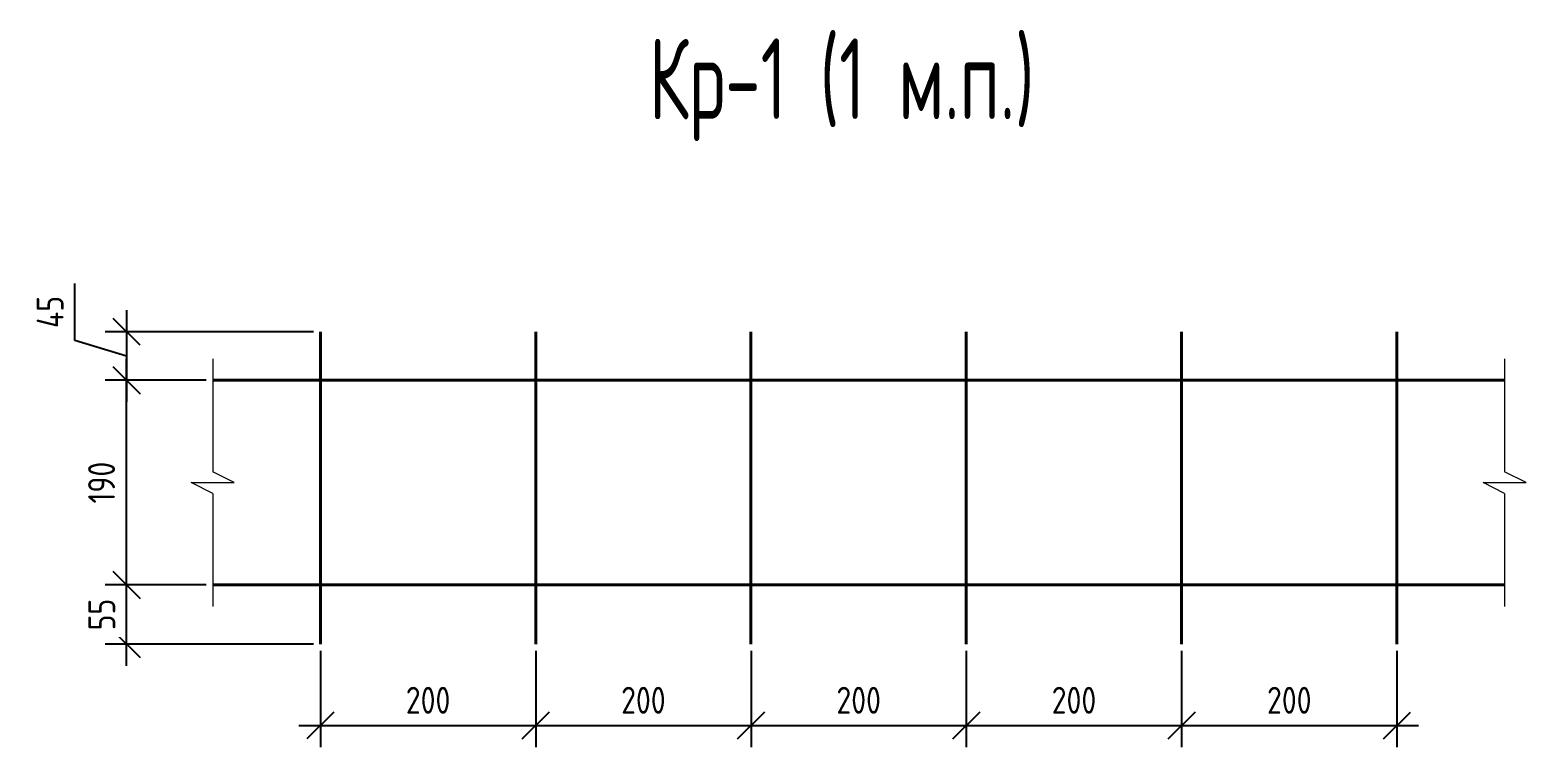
# Model space of a CAD drawing. Header units: millimetres. Extents: x -112594 to 313336, y -1917 to 255843.
# Drawn here: x -27166 to -25777, y 225060 to 225725 of the extents above; entities that cross this region are included whole.
import ezdxf

# ---------------------------------------------------------------- set-up
doc = ezdxf.new("R2010")
doc.units = ezdxf.units.MM
doc.header["$MEASUREMENT"] = 0
for name, color, linetype, lineweight in [('Арматура ОСН', 6, 'Continuous', 40), ('размеры', 4, 'Continuous', 15), ('текст', 1, 'Continuous', 25), ('тонкая', 4, 'Continuous', 20)]:
    doc.layers.add(name, color=color, linetype=linetype, lineweight=lineweight)
doc.styles.add('style2', font='CS_Gost2304.shx')
doc.styles.add('ГОСТ 2.304', font='CS_Gost2304.shx')
doc.dimstyles.new('СПДС', dxfattribs={"dimscale": 100, "dimtxt": 2.5, "dimasz": 2.5, "dimexe": 2, "dimexo": 0.625, "dimgap": 1, "dimtad": 1, "dimdec": 0, "dimtxsty": 'ГОСТ 2.304', "dimblk": 'OBLIQUE', "dimblk1": 'OBLIQUE', "dimblk2": 'OBLIQUE', "dimcen": 2.5, "dimdle": 2, "dimadec": 0, "dimazin": 2, "dimtfac": 0.75, "dimtdec": 4, "dimtmove": 1, "dimatfit": 3, "dimfxl": 1, "dimtfill": 1, "dimtolj": 1, "dimarcsym": 1})

# ---------------------------------------------------------------- blocks, each defined once
blk = doc.blocks.new('_Oblique')
at = {"color": 0, "linetype": 'ByBlock', "lineweight": -2}
blk.add_line((-0.5, -0.5), (0.5, 0.5), dxfattribs=at)
blk = doc.blocks.new('*D300')
at = {"layer": 'размеры', "color": 0, "lineweight": -2, "ltscale": 100, "transparency": 16777216}
for p, q in [((-27124.7, 225437), (-27124.7, 225489.9)), ((-27076.7, 225465.1), (-27076.7, 225380.1)), ((-26902.9, 225445.1), (-27096.7, 225445.1)), ((-27076.7, 225422.6), (-27124.7, 225437)), ((-27002.9, 225400.1), (-27096.7, 225400.1))]:
    blk.add_line(p, q, dxfattribs=at)
at = {"layer": 'размеры', "color": 0, "lineweight": -2, "ltscale": 100, "transparency": 16777216, "xscale": 25, "yscale": 25, "zscale": 25}
for p, rotation in [((-27076.7, 225445.1), 90), ((-27076.7, 225400.1), 270)]:
    blk.add_blockref('_Oblique', p, dxfattribs=dict(at, rotation=rotation))
at = {"layer": 'размеры', "color": 0, "ltscale": 100, "transparency": 16777216, "insert": (-27147.7, 225463.5), "char_height": 25, "attachment_point": 5, "rotation": 90, "style": 'ГОСТ 2.304', "bg_fill": 3, "box_fill_scale": 1.25, "bg_fill_color": 256, "bg_fill_true_color": 13158600, "bg_fill_transparency": 0}
blk.add_mtext('\\A1;45', dxfattribs=at)
blk = doc.blocks.new('*D301')
at = {"layer": 'размеры', "color": 0, "lineweight": -2, "ltscale": 10, "transparency": 16777216}
for p, q in [((-27076.7, 225135.1), (-27076.7, 225230.1)), ((-27002.9, 225210.1), (-27096.7, 225210.1)), ((-26902.9, 225155.1), (-27096.7, 225155.1))]:
    blk.add_line(p, q, dxfattribs=at)
at = {"layer": 'размеры', "color": 0, "lineweight": -2, "ltscale": 10, "transparency": 16777216, "xscale": 25, "yscale": 25, "zscale": 25}
for p, rotation in [((-27076.7, 225210.1), 90), ((-27076.7, 225155.1), 270)]:
    blk.add_blockref('_Oblique', p, dxfattribs=dict(at, rotation=rotation))
at = {"layer": 'размеры', "color": 0, "ltscale": 10, "transparency": 16777216, "insert": (-27099.7, 225182.6), "char_height": 25, "attachment_point": 5, "rotation": 90, "style": 'ГОСТ 2.304', "bg_fill": 3, "box_fill_scale": 1.25, "bg_fill_color": 256, "bg_fill_true_color": 13158600, "bg_fill_transparency": 0}
blk.add_mtext('\\A1;55', dxfattribs=at)
blk = doc.blocks.new('*D302')
at = {"layer": 'размеры', "color": 0, "lineweight": -2, "ltscale": 10, "transparency": 16777216}
for p, q in [((-27076.7, 225190.1), (-27076.7, 225420.1)), ((-27002.9, 225400.1), (-27096.7, 225400.1)), ((-27002.9, 225210.1), (-27096.7, 225210.1))]:
    blk.add_line(p, q, dxfattribs=at)
at = {"layer": 'размеры', "color": 0, "lineweight": -2, "ltscale": 10, "transparency": 16777216, "xscale": 25, "yscale": 25, "zscale": 25}
for p, rotation in [((-27076.7, 225400.1), 90), ((-27076.7, 225210.1), 270)]:
    blk.add_blockref('_Oblique', p, dxfattribs=dict(at, rotation=rotation))
at = {"layer": 'размеры', "color": 0, "ltscale": 10, "transparency": 16777216, "insert": (-27099.9, 225305.1), "char_height": 25, "attachment_point": 5, "rotation": 90, "style": 'ГОСТ 2.304', "bg_fill": 3, "box_fill_scale": 1.25, "bg_fill_color": 256, "bg_fill_true_color": 13158600, "bg_fill_transparency": 0}
blk.add_mtext('\\A1;190', dxfattribs=at)
blk = doc.blocks.new('*D303')
at = {"layer": 'размеры', "color": 0, "lineweight": -2, "ltscale": 10, "transparency": 16777216}
for p, q in [((-26896.6, 225148.9), (-26896.6, 225059.6)), ((-26696.6, 225148.9), (-26696.6, 225059.6)), ((-26916.6, 225079.6), (-26676.6, 225079.6))]:
    blk.add_line(p, q, dxfattribs=at)
at = {"layer": 'размеры', "color": 0, "lineweight": -2, "ltscale": 10, "transparency": 16777216, "xscale": 25, "yscale": 25, "zscale": 25, "rotation": 180}
blk.add_blockref('_Oblique', (-26896.6, 225079.6), dxfattribs=at)
at = {"layer": 'размеры', "color": 0, "lineweight": -2, "ltscale": 10, "transparency": 16777216, "xscale": 25, "yscale": 25, "zscale": 25}
blk.add_blockref('_Oblique', (-26696.6, 225079.6), dxfattribs=at)
at = {"layer": 'размеры', "color": 0, "ltscale": 10, "transparency": 16777216, "insert": (-26796.6, 225103), "char_height": 25, "attachment_point": 5, "style": 'ГОСТ 2.304', "bg_fill": 3, "box_fill_scale": 1.25, "bg_fill_color": 256, "bg_fill_true_color": 13158600, "bg_fill_transparency": 0}
blk.add_mtext('\\A1;200', dxfattribs=at)
blk = doc.blocks.new('*D304')
at = {"layer": 'размеры', "color": 0, "lineweight": -2, "ltscale": 10, "transparency": 16777216}
for p, q in [((-26696.6, 225148.9), (-26696.6, 225059.6)), ((-26496.6, 225148.9), (-26496.6, 225059.6)), ((-26716.6, 225079.6), (-26476.6, 225079.6))]:
    blk.add_line(p, q, dxfattribs=at)
at = {"layer": 'размеры', "color": 0, "lineweight": -2, "ltscale": 10, "transparency": 16777216, "xscale": 25, "yscale": 25, "zscale": 25, "rotation": 180}
blk.add_blockref('_Oblique', (-26696.6, 225079.6), dxfattribs=at)
at = {"layer": 'размеры', "color": 0, "lineweight": -2, "ltscale": 10, "transparency": 16777216, "xscale": 25, "yscale": 25, "zscale": 25}
blk.add_blockref('_Oblique', (-26496.6, 225079.6), dxfattribs=at)
at = {"layer": 'размеры', "color": 0, "ltscale": 10, "transparency": 16777216, "insert": (-26596.6, 225103), "char_height": 25, "attachment_point": 5, "style": 'ГОСТ 2.304', "bg_fill": 3, "box_fill_scale": 1.25, "bg_fill_color": 256, "bg_fill_true_color": 13158600, "bg_fill_transparency": 0}
blk.add_mtext('\\A1;200', dxfattribs=at)
blk = doc.blocks.new('*D305')
at = {"layer": 'размеры', "color": 0, "lineweight": -2, "ltscale": 10, "transparency": 16777216}
for p, q in [((-26496.6, 225148.9), (-26496.6, 225059.6)), ((-26296.6, 225148.9), (-26296.6, 225059.6)), ((-26516.6, 225079.6), (-26276.6, 225079.6))]:
    blk.add_line(p, q, dxfattribs=at)
at = {"layer": 'размеры', "color": 0, "lineweight": -2, "ltscale": 10, "transparency": 16777216, "xscale": 25, "yscale": 25, "zscale": 25, "rotation": 180}
blk.add_blockref('_Oblique', (-26496.6, 225079.6), dxfattribs=at)
at = {"layer": 'размеры', "color": 0, "lineweight": -2, "ltscale": 10, "transparency": 16777216, "xscale": 25, "yscale": 25, "zscale": 25}
blk.add_blockref('_Oblique', (-26296.6, 225079.6), dxfattribs=at)
at = {"layer": 'размеры', "color": 0, "ltscale": 10, "transparency": 16777216, "insert": (-26396.6, 225103), "char_height": 25, "attachment_point": 5, "style": 'ГОСТ 2.304', "bg_fill": 3, "box_fill_scale": 1.25, "bg_fill_color": 256, "bg_fill_true_color": 13158600, "bg_fill_transparency": 0}
blk.add_mtext('\\A1;200', dxfattribs=at)
blk = doc.blocks.new('*D306')
at = {"layer": 'размеры', "color": 0, "lineweight": -2, "ltscale": 10, "transparency": 16777216}
for p, q in [((-26296.6, 225148.9), (-26296.6, 225059.6)), ((-26096.6, 225148.9), (-26096.6, 225059.6)), ((-26316.6, 225079.6), (-26076.6, 225079.6))]:
    blk.add_line(p, q, dxfattribs=at)
at = {"layer": 'размеры', "color": 0, "lineweight": -2, "ltscale": 10, "transparency": 16777216, "xscale": 25, "yscale": 25, "zscale": 25, "rotation": 180}
blk.add_blockref('_Oblique', (-26296.6, 225079.6), dxfattribs=at)
at = {"layer": 'размеры', "color": 0, "lineweight": -2, "ltscale": 10, "transparency": 16777216, "xscale": 25, "yscale": 25, "zscale": 25}
blk.add_blockref('_Oblique', (-26096.6, 225079.6), dxfattribs=at)
at = {"layer": 'размеры', "color": 0, "ltscale": 10, "transparency": 16777216, "insert": (-26196.6, 225103), "char_height": 25, "attachment_point": 5, "style": 'ГОСТ 2.304', "bg_fill": 3, "box_fill_scale": 1.25, "bg_fill_color": 256, "bg_fill_true_color": 13158600, "bg_fill_transparency": 0}
blk.add_mtext('\\A1;200', dxfattribs=at)
blk = doc.blocks.new('*D307')
at = {"layer": 'размеры', "color": 0, "lineweight": -2, "ltscale": 10, "transparency": 16777216}
for p, q in [((-26096.6, 225148.9), (-26096.6, 225059.6)), ((-25896.6, 225148.9), (-25896.6, 225059.6)), ((-26116.6, 225079.6), (-25876.6, 225079.6))]:
    blk.add_line(p, q, dxfattribs=at)
at = {"layer": 'размеры', "color": 0, "lineweight": -2, "ltscale": 10, "transparency": 16777216, "xscale": 25, "yscale": 25, "zscale": 25, "rotation": 180}
blk.add_blockref('_Oblique', (-26096.6, 225079.6), dxfattribs=at)
at = {"layer": 'размеры', "color": 0, "lineweight": -2, "ltscale": 10, "transparency": 16777216, "xscale": 25, "yscale": 25, "zscale": 25}
blk.add_blockref('_Oblique', (-25896.6, 225079.6), dxfattribs=at)
at = {"layer": 'размеры', "color": 0, "ltscale": 10, "transparency": 16777216, "insert": (-25996.6, 225103), "char_height": 25, "attachment_point": 5, "style": 'ГОСТ 2.304', "bg_fill": 3, "box_fill_scale": 1.25, "bg_fill_color": 256, "bg_fill_true_color": 13158600, "bg_fill_transparency": 0}
blk.add_mtext('\\A1;200', dxfattribs=at)

msp = doc.modelspace()

# ---------------------------------------------------------------- linework, layer by layer
at = {"layer": 'Арматура ОСН', "ltscale": 20}
for p, q in [((-26896.63255, 225445.12291), (-26896.63255, 225155.12291)), ((-26696.63255, 225445.12291), (-26696.63255, 225155.12291)), ((-26496.63255, 225445.12291), (-26496.63255, 225155.12291)), ((-26296.63255, 225445.12291), (-26296.63255, 225155.12291)), ((-26096.63255, 225445.12291), (-26096.63255, 225155.12291)), ((-25896.63255, 225445.12291), (-25896.63255, 225155.12291)), ((-25796.63255, 225400.06967), (-26996.63255, 225400.06967)), ((-25796.63255, 225210.12291), (-26996.63255, 225210.12291))]:
    msp.add_line(p, q, dxfattribs=at)
at = {"layer": 'тонкая', "ltscale": 20}
for p, q in [((-26996.63255, 225420.06967), (-26996.63255, 225315.09629)), ((-25796.63255, 225420.06967), (-25796.63255, 225315.09629)), ((-26976.63255, 225305.09629), (-26996.63255, 225315.09629)), ((-25776.63255, 225305.09629), (-25796.63255, 225315.09629)), ((-26996.63255, 225295.09629), (-27016.63255, 225305.09629)), ((-27016.63255, 225305.09629), (-26976.63255, 225305.09629)), ((-26996.63255, 225295.09629), (-26996.63255, 225190.12291)), ((-25796.63255, 225295.09629), (-25816.63255, 225305.09629)), ((-25816.63255, 225305.09629), (-25776.63255, 225305.09629)), ((-25796.63255, 225295.09629), (-25796.63255, 225190.12291))]:
    msp.add_line(p, q, dxfattribs=at)

# ---------------------------------------------------------------- texts
at = {"layer": 'текст', "color": 0, "linetype": 'Continuous', "lineweight": 25, "ltscale": 15, "style": 'style2', "width": 0.8}
msp.add_text('Кр-1 (1 м.п.)', height=75, dxfattribs=at).set_placement((-26591.46119, 225642.5142))

# ---------------------------------------------------------------- next in the draw order: dimensions: what is measured, and where the dimension line sits
at = {"layer": 'размеры', "ltscale": 100}
dim = msp.add_linear_dim(base=(-27076.6801, 225400.06967), p1=(-26896.63255, 225445.12291), p2=(-26996.63255, 225400.06967), angle=90, dimstyle='СПДС', override={"dimscale": 10}, dxfattribs=at)
dim.commit()
dim.dimension.update_dxf_attribs({"geometry": '*D300', "text_midpoint": (-27147.71564, 225447.00162)})
at = {"layer": 'размеры', "ltscale": 10}
dim = msp.add_linear_dim(base=(-27076.6801, 225210.12291), p1=(-26896.63255, 225155.12291), p2=(-26996.63255, 225210.12291), angle=90, dimstyle='СПДС', override={"dimscale": 10}, dxfattribs=at)
dim.commit()
dim.dimension.update_dxf_attribs({"geometry": '*D301', "text_midpoint": (-27099.69787, 225182.62291)})

# ---------------------------------------------------------------- next in the draw order: dimensions: what is measured, and where the dimension line sits
dim = msp.add_linear_dim(base=(-27076.6801, 225400.06967), p1=(-26996.63255, 225210.12291), p2=(-26996.63255, 225400.06967), angle=90, dimstyle='СПДС', override={"dimscale": 10}, dxfattribs=at)
dim.commit()
dim.dimension.update_dxf_attribs({"geometry": '*D302', "text_midpoint": (-27099.90353, 225305.09629)})
dim = msp.add_linear_dim(base=(-26696.63255, 225079.56585), p1=(-26896.63255, 225155.12291), p2=(-26696.63255, 225155.12291), dimstyle='СПДС', override={"dimscale": 10}, dxfattribs=at)
dim.commit()
dim.dimension.update_dxf_attribs({"geometry": '*D303', "text_midpoint": (-26796.63255, 225103.03411)})

# ---------------------------------------------------------------- next in the draw order: dimensions: what is measured, and where the dimension line sits
dim = msp.add_linear_dim(base=(-26496.63255, 225079.56585), p1=(-26696.63255, 225155.12291), p2=(-26496.63255, 225155.12291), dimstyle='СПДС', override={"dimscale": 10}, dxfattribs=at)
dim.commit()
dim.dimension.update_dxf_attribs({"geometry": '*D304', "text_midpoint": (-26596.63255, 225103.03411)})

# ---------------------------------------------------------------- next in the draw order: dimensions: what is measured, and where the dimension line sits
dim = msp.add_linear_dim(base=(-26296.63255, 225079.56585), p1=(-26496.63255, 225155.12291), p2=(-26296.63255, 225155.12291), dimstyle='СПДС', override={"dimscale": 10}, dxfattribs=at)
dim.commit()
dim.dimension.update_dxf_attribs({"geometry": '*D305', "text_midpoint": (-26396.63255, 225103.03411)})

# ---------------------------------------------------------------- next in the draw order: dimensions: what is measured, and where the dimension line sits
dim = msp.add_linear_dim(base=(-26096.63255, 225079.56585), p1=(-26296.63255, 225155.12291), p2=(-26096.63255, 225155.12291), dimstyle='СПДС', override={"dimscale": 10}, dxfattribs=at)
dim.commit()
dim.dimension.update_dxf_attribs({"geometry": '*D306', "text_midpoint": (-26196.63255, 225103.03411)})

# ---------------------------------------------------------------- next in the draw order: dimensions: what is measured, and where the dimension line sits
dim = msp.add_linear_dim(base=(-25896.63255, 225079.56585), p1=(-26096.63255, 225155.12291), p2=(-25896.63255, 225155.12291), dimstyle='СПДС', override={"dimscale": 10}, dxfattribs=at)
dim.commit()
dim.dimension.update_dxf_attribs({"geometry": '*D307', "text_midpoint": (-25996.63255, 225103.03411)})

doc.saveas('drawing.dxf')
